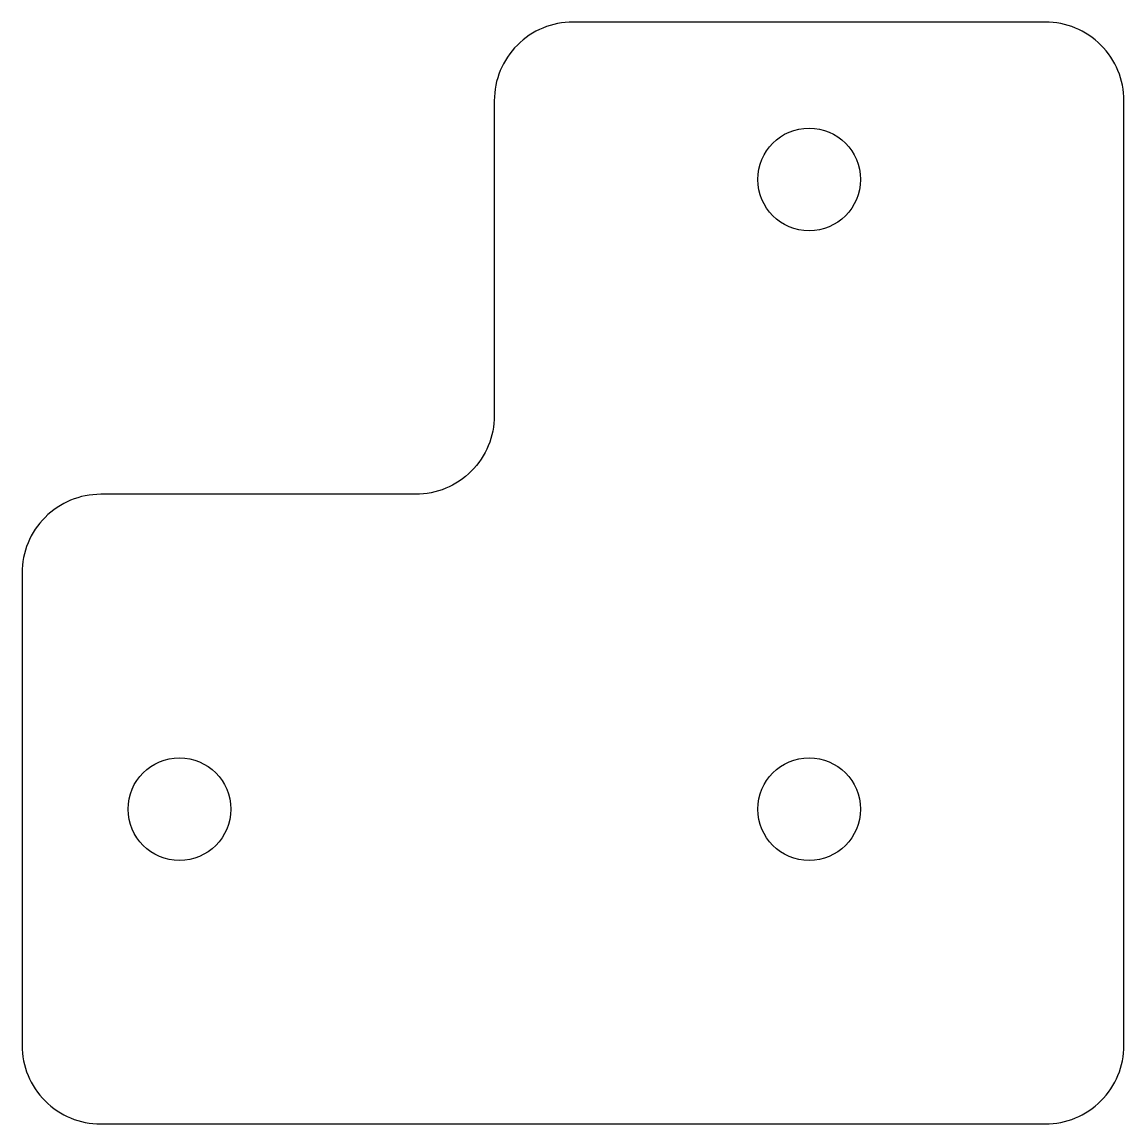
# Model space of a CAD drawing. Header units: inches. Extents: x 0 to 1.75, y 0 to 1.75.
import ezdxf

# ---------------------------------------------------------------- set-up
doc = ezdxf.new("R2010")
doc.units = ezdxf.units.IN
doc.header["$MEASUREMENT"] = 0

msp = doc.modelspace()

# ---------------------------------------------------------------- linework, layer by layer
msp.add_lwpolyline([(0.875, 1.75, 0.414214), (0.75, 1.625), (0.75, 1.125, -0.414214), (0.625, 1), (0.125, 1, 0.414214), (0, 0.875), (0, 0.125, 0.414214), (0.125, 0), (1.625, 0, 0.414214), (1.75, 0.125), (1.75, 1.625, 0.414214), (1.625, 1.75)], format="xyb", close=True)
for centre in [(1.25, 1.5), (0.25, 0.5), (1.25, 0.5)]:
    msp.add_circle(centre, 0.0815)

doc.saveas('drawing.dxf')
